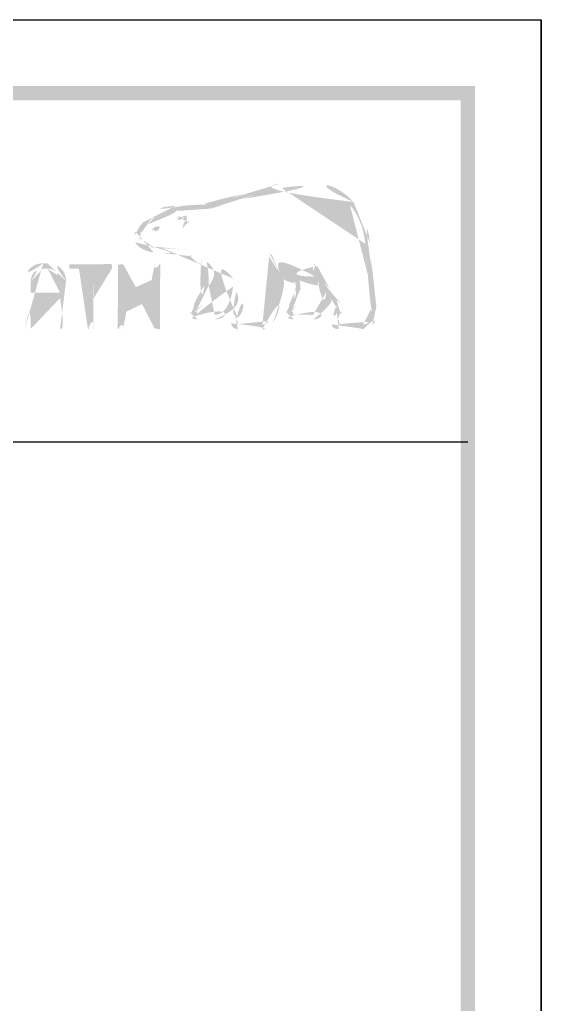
# Model space of a CAD drawing. Extents: x 16296660632 to 16296674943, y -37409619871 to -37409617133.
# Drawn here: x 16296674835.5 to 16296674942.8, y -37409617335.7 to -37409617133.1 of the extents above; entities that cross this region are included whole.
import ezdxf

# ---------------------------------------------------------------- set-up
doc = ezdxf.new("R2010")
doc.units = 0
doc.header["$LTSCALE"] = 10
doc.header["$MEASUREMENT"] = 0
doc.layers.get('0').update_dxf_attribs({"linetype": 'CONTINUOUS'})

msp = doc.modelspace()

# ---------------------------------------------------------------- hatches: boundary and pattern name
h = msp.add_hatch(color=5)
edge = h.paths.add_edge_path()
edge.add_spline(control_points=[(16296674904.198151, -37409617170.613701), (16296674900.14599, -37409617166.070107), (16296674893.835779, -37409617166.023666), (16296674889.24748, -37409617166.779808)], knot_values=[4, 4, 4, 4, 5, 5, 5, 5], degree=3, periodic=0)
edge.add_spline(control_points=[(16296674889.24748, -37409617166.779808), (16296674886.45668, -37409617167.242104), (16296674883.751801, -37409617168.166618), (16296674881.143169, -37409617169.049889)], knot_values=[5, 5, 5, 5, 6, 6, 6, 6], degree=3, periodic=0)
edge.add_spline(control_points=[(16296674881.143169, -37409617169.049889), (16296674878.974461, -37409617169.795677), (16296674876.712959, -37409617170.567299), (16296674874.45488, -37409617171.058769)], knot_values=[6, 6, 6, 6, 7, 7, 7, 7], degree=3, periodic=0)
edge.add_spline(control_points=[(16296674874.45488, -37409617171.058769), (16296674872.89109, -37409617171.388733), (16296674870.914841, -37409617171.39727), (16296674869.17918, -37409617171.405907)], knot_values=[7, 7, 7, 7, 8, 8, 8, 8], degree=3, periodic=0)
edge.add_spline(control_points=[(16296674869.17918, -37409617171.405907), (16296674869.179159, -37409617171.405907), (16296674867.51914, -37409617171.433403), (16296674867.51914, -37409617171.433403)], knot_values=[8.00001, 8.00001, 8.00001, 8.00001, 9, 9, 9, 9], degree=3, periodic=0)
edge.add_spline(control_points=[(16296674867.51914, -37409617171.433403), (16296674864.254061, -37409617171.512497), (16296674862.02005, -37409617172.641502), (16296674860.90991, -37409617174.787827)], knot_values=[9, 9, 9, 9, 10, 10, 10, 10], degree=3, periodic=0)
edge.add_spline(control_points=[(16296674860.90991, -37409617174.787827), (16296674860.90991, -37409617174.787827), (16296674860.85494, -37409617174.882362), (16296674860.85494, -37409617174.882362)], knot_values=[10.00001, 10.00001, 10.00001, 10.00001, 11, 11, 11, 11], degree=3, periodic=0)
edge.add_spline(control_points=[(16296674860.85494, -37409617174.882362), (16296674860.672779, -37409617175.193413), (16296674860.43219, -37409617175.464912), (16296674860.146931, -37409617175.729584)], knot_values=[11, 11, 11, 11, 12, 12, 12, 12], degree=3, periodic=0)
edge.add_spline(control_points=[(16296674860.146931, -37409617175.729584), (16296674859.8479, -37409617176.025146), (16296674859.542021, -37409617176.327599), (16296674859.32893, -37409617176.714256)], knot_values=[12, 12, 12, 12, 13, 13, 13, 13], degree=3, periodic=0)
edge.add_spline(control_points=[(16296674859.32893, -37409617176.714256), (16296674858.906191, -37409617177.448021), (16296674858.86837, -37409617178.192146), (16296674859.222389, -37409617178.870987)], knot_values=[13, 13, 13, 13, 14, 14, 14, 14], degree=3, periodic=0)
edge.add_spline(control_points=[(16296674859.222389, -37409617178.870987), (16296674859.923531, -37409617180.183884), (16296674861.896311, -37409617180.884987), (16296674863.07518, -37409617180.972633), (16296674863.07518, -37409617180.972633), (16296674864.83147, -37409617181.079193), (16296674864.83147, -37409617181.079193)], knot_values=[14, 14, 14, 14, 15, 15, 15, 16, 16, 16, 16], degree=3, periodic=0)
edge.add_spline(control_points=[(16296674864.83147, -37409617181.079193), (16296674866.69429, -37409617181.190903), (16296674869.02108, -37409617181.323189), (16296674870.3993, -37409617181.570671)], knot_values=[16, 16, 16, 16, 17, 17, 17, 17], degree=3, periodic=0)
edge.add_spline(control_points=[(16296674870.3993, -37409617181.570671), (16296674871.27573, -37409617181.727013), (16296674872.117769, -37409617181.998543), (16296674872.90139, -37409617182.35424)], knot_values=[17, 17, 17, 17, 18, 18, 18, 18], degree=3, periodic=0)
edge.add_spline(control_points=[(16296674872.90139, -37409617182.35424), (16296674872.94264, -37409617182.440239), (16296674873.63689, -37409617184.990433), (16296674873.489111, -37409617187.803574)], knot_values=[18, 18, 18, 18, 19, 19, 19, 19], degree=3, periodic=0)
edge.add_spline(control_points=[(16296674873.489111, -37409617187.803574), (16296674873.37225, -37409617190.369217), (16296674872.234631, -37409617191.257652), (16296674871.43383, -37409617191.912422)], knot_values=[19, 19, 19, 19, 20, 20, 20, 20], degree=3, periodic=0)
edge.add_spline(control_points=[(16296674871.43383, -37409617191.912422), (16296674871.423519, -37409617191.924431), (16296674870.633011, -37409617192.536247), (16296674870.58145, -37409617193.299232)], knot_values=[20, 20, 20, 20, 21, 21, 21, 21], degree=3, periodic=0)
edge.add_spline(control_points=[(16296674870.58145, -37409617193.299232), (16296674870.540211, -37409617193.708214), (16296674870.6502, -37409617194.079407), (16296674870.89765, -37409617194.335472)], knot_values=[21, 21, 21, 21, 22, 22, 22, 22], degree=3, periodic=0)
edge.add_spline(control_points=[(16296674870.89765, -37409617194.335472), (16296674871.16918, -37409617194.632729), (16296674871.571289, -37409617194.771919), (16296674872.10058, -37409617194.771919), (16296674872.10058, -37409617194.771919), (16296674875.640619, -37409617194.771919), (16296674875.640619, -37409617194.771919)], knot_values=[22, 22, 22, 22, 23, 23, 23, 24, 24, 24, 24], degree=3, periodic=0)
edge.add_spline(control_points=[(16296674875.640619, -37409617194.771919), (16296674878.54484, -37409617194.771919), (16296674879.77527, -37409617191.381401), (16296674880.081169, -37409617189.013359)], knot_values=[24, 24, 24, 24, 25, 25, 25, 25], degree=3, periodic=0)
edge.add_spline(control_points=[(16296674880.081169, -37409617189.013359), (16296674880.94039, -37409617190.709534), (16296674880.91976, -37409617192.625572), (16296674879.830271, -37409617193.838814)], knot_values=[25, 25, 25, 25, 26, 26, 26, 26], degree=3, periodic=0)
edge.add_spline(control_points=[(16296674879.830271, -37409617193.838814), (16296674879.83024, -37409617193.838814), (16296674878.885111, -37409617194.715233), (16296674878.99165, -37409617195.55555)], knot_values=[26.00001, 26.00001, 26.00001, 26.00001, 27, 27, 27, 27], degree=3, periodic=0)
edge.add_spline(control_points=[(16296674878.99165, -37409617195.55555), (16296674879.080999, -37409617196.442307), (16296674879.816521, -37409617196.794563), (16296674880.41111, -37409617196.794563), (16296674880.41111, -37409617196.794563), (16296674885.459961, -37409617196.794563), (16296674885.459961, -37409617196.794563)], knot_values=[27, 27, 27, 27, 28, 28, 28, 29, 29, 29, 29], degree=3, periodic=0)
edge.add_spline(control_points=[(16296674885.459961, -37409617196.794563), (16296674886.350121, -37409617196.794563), (16296674887.05813, -37409617196.389023), (16296674887.52899, -37409617195.617409)], knot_values=[29, 29, 29, 29, 30, 30, 30, 30], degree=3, periodic=0)
edge.add_spline(control_points=[(16296674887.52899, -37409617195.617409), (16296674889.591181, -37409617192.223488), (16296674889.694269, -37409617188.877586), (16296674889.24748, -37409617186.274094)], knot_values=[30, 30, 30, 30, 31, 31, 31, 31], degree=3, periodic=0)
edge.add_spline(control_points=[(16296674889.24748, -37409617186.274094), (16296674889.859261, -37409617186.39782), (16296674890.89032, -37409617186.586853), (16296674892.1448, -37409617186.722618)], knot_values=[31, 31, 31, 31, 32, 32, 32, 32], degree=3, periodic=0)
edge.add_spline(control_points=[(16296674892.1448, -37409617186.722618), (16296674892.22386, -37409617187.081779), (16296674892.36478, -37409617187.870613), (16296674892.36478, -37409617187.870613)], knot_values=[32, 32, 32, 32, 33, 33, 33, 33], degree=3, periodic=0)
edge.add_spline(control_points=[(16296674892.36478, -37409617187.870613), (16296674892.39225, -37409617188.174751), (16296674892.39225, -37409617188.444557), (16296674892.39225, -37409617188.698914)], knot_values=[33, 33, 33, 33, 34, 34, 34, 34], degree=3, periodic=0)
edge.add_spline(control_points=[(16296674892.39225, -37409617188.698914), (16296674892.39225, -37409617190.656227), (16296674891.52615, -37409617191.501671), (16296674891.038111, -37409617191.979439)], knot_values=[34, 34, 34, 34, 35, 35, 35, 35], degree=3, periodic=0)
edge.add_spline(control_points=[(16296674891.038111, -37409617191.979439), (16296674891.02091, -37409617191.982841), (16296674890.361019, -37409617192.654778), (16296674890.285419, -37409617193.220177)], knot_values=[35, 35, 35, 35, 36, 36, 36, 36], degree=3, periodic=0)
edge.add_spline(control_points=[(16296674890.285419, -37409617193.220177), (16296674890.285419, -37409617193.220177), (16296674890.14452, -37409617193.80619), (16296674890.64975, -37409617194.321693)], knot_values=[36.00001, 36.00001, 36.00001, 36.00001, 37, 37, 37, 37], degree=3, periodic=0)
edge.add_spline(control_points=[(16296674890.64975, -37409617194.321693), (16296674890.931561, -37409617194.615532), (16296674891.381809, -37409617194.771919), (16296674891.976391, -37409617194.771919), (16296674891.976391, -37409617194.771919), (16296674895.891081, -37409617194.771919), (16296674895.891081, -37409617194.771919)], knot_values=[37, 37, 37, 37, 38, 38, 38, 39, 39, 39, 39], degree=3, periodic=0)
edge.add_spline(control_points=[(16296674895.891081, -37409617194.771919), (16296674898.396589, -37409617194.771919), (16296674899.16646, -37409617191.676949), (16296674899.413931, -37409617190.085617)], knot_values=[39, 39, 39, 39, 40, 40, 40, 40], degree=3, periodic=0)
edge.add_spline(control_points=[(16296674899.413931, -37409617190.085617), (16296674899.864161, -37409617190.651047), (16296674900.3694, -37409617191.328102), (16296674900.67528, -37409617191.979439)], knot_values=[40, 40, 40, 40, 41, 41, 41, 41], degree=3, periodic=0)
edge.add_spline(control_points=[(16296674900.67528, -37409617191.979439), (16296674900.8815, -37409617192.419289), (16296674900.915859, -37409617192.910851), (16296674900.75778, -37409617193.373123)], knot_values=[41, 41, 41, 41, 42, 42, 42, 42], degree=3, periodic=0)
edge.add_spline(control_points=[(16296674900.75778, -37409617193.373123), (16296674900.503429, -37409617194.203102), (16296674899.451731, -37409617194.797737), (16296674899.66828, -37409617195.794441)], knot_values=[42, 42, 42, 42, 43, 43, 43, 43], degree=3, periodic=0)
edge.add_spline(control_points=[(16296674899.66828, -37409617195.794441), (16296674899.85043, -37409617196.562599), (16296674900.49313, -37409617196.794563), (16296674901.159889, -37409617196.794563), (16296674901.159889, -37409617196.794563), (16296674906.1847, -37409617196.794563), (16296674906.1847, -37409617196.794563)], knot_values=[43, 43, 43, 43, 44, 44, 44, 45, 45, 45, 45], degree=3, periodic=0)
edge.add_spline(control_points=[(16296674906.1847, -37409617196.794563), (16296674906.22595, -37409617196.794563), (16296674907.23295, -37409617196.806602), (16296674908.037201, -37409617195.94738)], knot_values=[45, 45, 45, 45, 46, 46, 46, 46], degree=3, periodic=0)
edge.add_spline(control_points=[(16296674908.037201, -37409617195.94738), (16296674908.79332, -37409617195.134529), (16296674909.082029, -37409617193.92646), (16296674908.910191, -37409617192.242348)], knot_values=[46, 46, 46, 46, 47, 47, 47, 47], degree=3, periodic=0)
edge.add_spline(control_points=[(16296674908.910191, -37409617192.242348), (16296674908.910191, -37409617192.242348), (16296674908.15062, -37409617185.665733), (16296674908.15062, -37409617185.665733)], knot_values=[0, 0, 0, 0, 1, 1, 1, 1], degree=3, periodic=0)
edge.add_spline(control_points=[(16296674908.15062, -37409617185.665733), (16296674907.872231, -37409617183.756554), (16296674907.827551, -37409617182.728889), (16296674907.77943, -37409617181.714989), (16296674907.77943, -37409617181.714989), (16296674907.597281, -37409617179.120087), (16296674907.597281, -37409617179.120087)], knot_values=[1, 1, 1, 1, 2, 2, 2, 3, 3, 3, 3], degree=3, periodic=0)
edge.add_spline(control_points=[(16296674907.597281, -37409617179.120087), (16296674907.215759, -37409617175.576653), (16296674906.06439, -37409617172.711952), (16296674904.198151, -37409617170.613701)], knot_values=[3, 3, 3, 3, 4, 4, 4, 4], degree=3, periodic=0)
edge = h.paths.add_edge_path(flags=16)
edge.add_spline(control_points=[(16296674874.661131, -37409617171.995369), (16296674876.98447, -37409617171.495308), (16296674879.263161, -37409617170.715073), (16296674881.45937, -37409617169.965874)], knot_values=[31, 31, 31, 31, 32, 32, 32, 32], degree=3, periodic=0)
edge.add_spline(control_points=[(16296674881.45937, -37409617169.965874), (16296674884.023319, -37409617169.085991), (16296674886.69038, -37409617168.178642), (16296674889.412439, -37409617167.721489)], knot_values=[32, 32, 32, 32, 33, 33, 33, 33], degree=3, periodic=0)
edge.add_spline(control_points=[(16296674889.412439, -37409617167.721489), (16296674893.760151, -37409617167.006599), (16296674899.71982, -37409617167.047859), (16296674903.462641, -37409617171.252953)], knot_values=[33, 33, 33, 33, 34, 34, 34, 34], degree=3, periodic=0)
edge.add_spline(control_points=[(16296674903.462641, -37409617171.252953), (16296674905.198299, -37409617173.199966), (16296674906.270611, -37409617175.884239), (16296674906.6315, -37409617179.22155), (16296674906.6315, -37409617179.22155), (16296674906.81365, -37409617181.761391), (16296674906.81365, -37409617181.761391)], knot_values=[34, 34, 34, 34, 35, 35, 35, 36, 36, 36, 36], degree=3, periodic=0)
edge.add_spline(control_points=[(16296674906.81365, -37409617181.761391), (16296674906.861759, -37409617182.787323), (16296674906.9202, -37409617183.847588), (16296674907.191719, -37409617185.794731), (16296674907.191719, -37409617185.794731), (16296674907.944389, -37409617192.350639), (16296674907.944389, -37409617192.350639)], knot_values=[36, 36, 36, 36, 37, 37, 37, 38, 38, 38, 38], degree=3, periodic=0)
edge.add_spline(control_points=[(16296674907.944389, -37409617192.350639), (16296674908.07501, -37409617193.711647), (16296674907.861919, -37409617194.686028), (16296674907.342951, -37409617195.275459)], knot_values=[38, 38, 38, 38, 39, 39, 39, 39], degree=3, periodic=0)
edge.add_spline(control_points=[(16296674907.342951, -37409617195.275459), (16296674906.84803, -37409617195.828773), (16296674906.22595, -37409617195.83567), (16296674906.1847, -37409617195.83567), (16296674906.1847, -37409617195.83567), (16296674901.2458, -37409617195.83567), (16296674901.2458, -37409617195.83567)], knot_values=[0, 0, 0, 0, 1, 1, 1, 2, 2, 2, 2], degree=3, periodic=0)
edge.add_spline(control_points=[(16296674901.2458, -37409617195.83567), (16296674900.93993, -37409617195.83567), (16296674900.706221, -37409617195.70507), (16296674900.706221, -37409617195.351051)], knot_values=[2, 2, 2, 2, 3, 3, 3, 3], degree=3, periodic=0)
edge.add_spline(control_points=[(16296674900.706221, -37409617195.351051), (16296674900.706221, -37409617194.833778), (16296674901.36611, -37409617194.409363), (16296674901.61702, -37409617193.744263)], knot_values=[3, 3, 3, 3, 4, 4, 4, 4], degree=3, periodic=0)
edge.add_spline(control_points=[(16296674901.61702, -37409617193.744263), (16296674901.895399, -37409617193.031143), (16296674901.86446, -37409617192.254341), (16296674901.548269, -37409617191.56356)], knot_values=[4, 4, 4, 4, 5, 5, 5, 5], degree=3, periodic=0)
edge.add_spline(control_points=[(16296674901.548269, -37409617191.56356), (16296674900.957121, -37409617190.324547), (16296674900.080681, -37409617189.343277), (16296674899.23863, -37409617188.394691)], knot_values=[5, 5, 5, 5, 6, 6, 6, 6], degree=3, periodic=0)
edge.add_spline(control_points=[(16296674899.23863, -37409617188.394691), (16296674898.035709, -37409617187.049156), (16296674896.75375, -37409617185.756828), (16296674896.671249, -37409617183.906067)], knot_values=[6, 6, 6, 6, 7, 7, 7, 7], degree=3, periodic=0)
edge.add_spline(control_points=[(16296674896.671249, -37409617183.906067), (16296674896.64719, -37409617183.641457), (16296674896.533779, -37409617183.381889), (16296674896.26226, -37409617183.390556)], knot_values=[7, 7, 7, 7, 8, 8, 8, 8], degree=3, periodic=0)
edge.add_spline(control_points=[(16296674896.26226, -37409617183.390556), (16296674896.00448, -37409617183.402527), (16296674895.82233, -37409617183.641457), (16296674895.83264, -37409617183.983391)], knot_values=[8, 8, 8, 8, 9, 9, 9, 9], degree=3, periodic=0)
edge.add_spline(control_points=[(16296674895.83264, -37409617183.983391), (16296674895.891081, -37409617184.689659), (16296674896.07666, -37409617185.332359), (16296674896.317249, -37409617185.914917)], knot_values=[9, 9, 9, 9, 10, 10, 10, 10], degree=3, periodic=0)
edge.add_spline(control_points=[(16296674896.317249, -37409617185.914917), (16296674893.06591, -37409617186.05584), (16296674889.800819, -37409617185.41143), (16296674889.0172, -37409617185.249901)], knot_values=[10, 10, 10, 10, 11, 11, 11, 11], degree=3, periodic=0)
edge.add_spline(control_points=[(16296674889.0172, -37409617185.249901), (16296674888.446659, -37409617182.919617), (16296674887.508369, -37409617181.412567), (16296674887.49807, -37409617181.379936)], knot_values=[11, 11, 11, 11, 12, 12, 12, 12], degree=3, periodic=0)
edge.add_spline(control_points=[(16296674887.49807, -37409617181.379936), (16296674887.350281, -37409617181.144493), (16296674887.10281, -37409617181.067177), (16296674886.92067, -37409617181.178841)], knot_values=[12, 12, 12, 12, 13, 13, 13, 13], degree=3, periodic=0)
edge.add_spline(control_points=[(16296674886.92067, -37409617181.178841), (16296674886.728189, -37409617181.293968), (16296674886.69038, -37409617181.570671), (16296674886.83131, -37409617181.797508)], knot_values=[13, 13, 13, 13, 14, 14, 14, 14], degree=3, periodic=0)
edge.add_spline(control_points=[(16296674886.83131, -37409617181.797508), (16296674886.86911, -37409617181.86451), (16296674890.73909, -37409617188.444557), (16296674886.70413, -37409617195.131081)], knot_values=[14, 14, 14, 14, 15, 15, 15, 15], degree=3, periodic=0)
edge.add_spline(control_points=[(16296674886.70413, -37409617195.131081), (16296674886.41888, -37409617195.610527), (16296674886.013309, -37409617195.83567), (16296674885.459961, -37409617195.83567), (16296674885.459961, -37409617195.83567), (16296674880.43516, -37409617195.83567), (16296674880.43516, -37409617195.83567)], knot_values=[15, 15, 15, 15, 16, 16, 16, 17, 17, 17, 17], degree=3, periodic=0)
edge.add_spline(control_points=[(16296674880.43516, -37409617195.83567), (16296674880.22896, -37409617195.83567), (16296674879.92305, -37409617195.687889), (16296674879.92305, -37409617195.349342)], knot_values=[17, 17, 17, 17, 18, 18, 18, 18], degree=3, periodic=0)
edge.add_spline(control_points=[(16296674879.92305, -37409617195.349342), (16296674879.92305, -37409617194.998772), (16296674880.40766, -37409617194.483192), (16296674880.40766, -37409617194.483192)], knot_values=[18, 18, 18, 18, 19, 19, 19, 19], degree=3, periodic=0)
edge.add_spline(control_points=[(16296674880.40766, -37409617194.483192), (16296674882.42514, -37409617192.223488), (16296674881.40781, -37409617188.707443), (16296674879.459061, -37409617186.380638)], knot_values=[19, 19, 19, 19, 20, 20, 20, 20], degree=3, periodic=0)
edge.add_spline(control_points=[(16296674879.459061, -37409617186.380638), (16296674877.572189, -37409617184.13633), (16296674874.49613, -37409617181.314583), (16296674870.56428, -37409617180.613518)], knot_values=[20, 20, 20, 20, 21, 21, 21, 21], degree=3, periodic=0)
edge.add_spline(control_points=[(16296674870.56428, -37409617180.613518), (16296674869.144819, -37409617180.365997), (16296674866.78021, -37409617180.22506), (16296674864.87957, -37409617180.118538), (16296674864.87957, -37409617180.118538), (16296674863.14736, -37409617180.018883), (16296674863.14736, -37409617180.018883)], knot_values=[21, 21, 21, 21, 22, 22, 22, 23, 23, 23, 23], degree=3, periodic=0)
edge.add_spline(control_points=[(16296674863.14736, -37409617180.018883), (16296674862.181601, -37409617179.941582), (16296674860.59029, -37409617179.353889), (16296674860.08506, -37409617178.425819)], knot_values=[23, 23, 23, 23, 24, 24, 24, 24], degree=3, periodic=0)
edge.add_spline(control_points=[(16296674860.08506, -37409617178.425819), (16296674859.87196, -37409617178.039192), (16296674859.89946, -37409617177.633667), (16296674860.17786, -37409617177.200653)], knot_values=[24, 24, 24, 24, 25, 25, 25, 25], degree=3, periodic=0)
edge.add_spline(control_points=[(16296674860.17786, -37409617177.200653), (16296674860.335939, -37409617176.915337), (16296674860.59029, -37409617176.664436), (16296674860.84461, -37409617176.410088)], knot_values=[25, 25, 25, 25, 26, 26, 26, 26], degree=3, periodic=0)
edge.add_spline(control_points=[(16296674860.84461, -37409617176.410088), (16296674861.143629, -37409617176.095589), (16296674861.449511, -37409617175.782883), (16296674861.69697, -37409617175.358383)], knot_values=[26, 26, 26, 26, 27, 27, 27, 27], degree=3, periodic=0)
edge.add_spline(control_points=[(16296674861.69697, -37409617175.358383), (16296674861.69697, -37409617175.358383), (16296674861.772579, -37409617175.229523), (16296674861.772579, -37409617175.229523)], knot_values=[27.00001, 27.00001, 27.00001, 27.00001, 28, 28, 28, 28], degree=3, periodic=0)
edge.add_spline(control_points=[(16296674861.772579, -37409617175.229523), (16296674862.72806, -37409617173.414803), (16296674864.649309, -37409617172.469627), (16296674867.553511, -37409617172.390587)], knot_values=[28, 28, 28, 28, 29, 29, 29, 29], degree=3, periodic=0)
edge.add_spline(control_points=[(16296674867.553511, -37409617172.390587), (16296674867.553551, -37409617172.390587), (16296674869.17918, -37409617172.373421), (16296674869.17918, -37409617172.373421)], knot_values=[29.00001, 29.00001, 29.00001, 29.00001, 30, 30, 30, 30], degree=3, periodic=0)
edge.add_spline(control_points=[(16296674869.17918, -37409617172.373421), (16296674870.952641, -37409617172.36132), (16296674872.994169, -37409617172.35453), (16296674874.661131, -37409617171.995369)], knot_values=[30, 30, 30, 30, 31, 31, 31, 31], degree=3, periodic=0)
edge = h.paths.add_edge_path(flags=0)
edge.add_spline(control_points=[(16296674869.88032, -37409617173.352928), (16296674870.213699, -37409617173.607292), (16296674870.43368, -37409617173.978432), (16296674870.375259, -37409617174.428726)], knot_values=[8, 8, 8, 8, 9, 9, 9, 9], degree=3, periodic=0)
edge.add_spline(control_points=[(16296674870.375259, -37409617174.428726), (16296674870.309931, -37409617175.076561), (16296674869.74971, -37409617175.770813), (16296674869.326981, -37409617175.983849)], knot_values=[7, 7, 7, 7, 8, 8, 8, 8], degree=3, periodic=0)
edge.add_spline(control_points=[(16296674869.326981, -37409617175.983849), (16296674869.17918, -37409617176.042343), (16296674868.99015, -37409617176.007957), (16296674868.93174, -37409617175.863617)], knot_values=[6, 6, 6, 6, 7, 7, 7, 7], degree=3, periodic=0)
edge.add_spline(control_points=[(16296674868.93174, -37409617175.863617), (16296674868.85957, -37409617175.719292), (16296674868.948919, -37409617175.538834), (16296674869.08984, -37409617175.452873)], knot_values=[5, 5, 5, 5, 6, 6, 6, 6], degree=3, periodic=0)
edge.add_spline(control_points=[(16296674869.08984, -37409617175.452873), (16296674869.326981, -37409617175.308571), (16296674869.680981, -37409617174.841118), (16296674869.722231, -37409617174.440727)], knot_values=[4, 4, 4, 4, 5, 5, 5, 5], degree=3, periodic=0)
edge.add_spline(control_points=[(16296674869.722231, -37409617174.440727), (16296674869.74971, -37409617174.198418), (16296674869.680981, -37409617174.004219), (16296674869.485069, -37409617173.866798)], knot_values=[3, 3, 3, 3, 4, 4, 4, 4], degree=3, periodic=0)
edge.add_spline(control_points=[(16296674869.485069, -37409617173.866798), (16296674868.966101, -37409617173.500763), (16296674868.3612, -37409617174.217262), (16296674868.299339, -37409617174.268898)], knot_values=[2, 2, 2, 2, 3, 3, 3, 3], degree=3, periodic=0)
edge.add_spline(control_points=[(16296674868.299339, -37409617174.268898), (16296674868.189369, -37409617174.392601), (16296674868.000311, -37409617174.423523), (16296674867.89377, -37409617174.322151)], knot_values=[1, 1, 1, 1, 2, 2, 2, 2], degree=3, periodic=0)
edge.add_spline(control_points=[(16296674867.89377, -37409617174.322151), (16296674867.759729, -37409617174.217262), (16296674867.7838, -37409617174.021431), (16296674867.89377, -37409617173.89254)], knot_values=[0, 0, 0, 0, 1, 1, 1, 1], degree=3, periodic=0)
edge.add_spline(control_points=[(16296674867.89377, -37409617173.89254), (16296674868.213409, -37409617173.545418), (16296674869.08984, -37409617172.808159), (16296674869.88032, -37409617173.352928)], knot_values=[9, 9, 9, 9, 10, 10, 10, 10], degree=3, periodic=0)
edge = h.paths.add_edge_path(flags=16)
edge.add_spline(control_points=[(16296674874.396469, -37409617187.848244), (16296674874.49613, -37409617185.815269), (16296674874.19713, -37409617183.950752), (16296674873.973721, -37409617182.919617), (16296674873.973721, -37409617182.919617), (16296674877.132271, -37409617184.725761), (16296674879.43845, -37409617187.968468)], knot_values=[5, 5, 5, 5, 6, 6, 6, 7, 7, 7, 7], degree=3, periodic=0)
edge.add_spline(control_points=[(16296674879.43845, -37409617187.968468), (16296674879.263161, -37409617189.343277), (16296674878.49328, -37409617193.868057), (16296674875.640619, -37409617193.868057), (16296674875.640619, -37409617193.868057), (16296674872.10058, -37409617193.868057), (16296674872.10058, -37409617193.868057)], knot_values=[0, 0, 0, 0, 1, 1, 1, 2, 2, 2, 2], degree=3, periodic=0)
edge.add_spline(control_points=[(16296674872.10058, -37409617193.868057), (16296674871.82906, -37409617193.868057), (16296674871.53005, -37409617193.649803), (16296674871.53005, -37409617193.311234)], knot_values=[2, 2, 2, 2, 3, 3, 3, 3], degree=3, periodic=0)
edge.add_spline(control_points=[(16296674871.53005, -37409617193.311234), (16296674871.53005, -37409617192.969254), (16296674871.96998, -37409617192.627251), (16296674872.01123, -37409617192.613564)], knot_values=[3, 3, 3, 3, 4, 4, 4, 4], degree=3, periodic=0)
edge.add_spline(control_points=[(16296674872.01123, -37409617192.613564), (16296674872.90139, -37409617191.905533), (16296674874.248659, -37409617190.816048), (16296674874.396469, -37409617187.848244)], knot_values=[4, 4, 4, 4, 5, 5, 5, 5], degree=3, periodic=0)
edge = h.paths.add_edge_path(flags=0)
edge.add_spline(control_points=[(16296674864.453409, -37409617175.782883), (16296674864.453409, -37409617175.782883), (16296674864.56682, -37409617175.836128), (16296674864.40185, -37409617176.030296)], knot_values=[1.00001, 1.00001, 1.00001, 1.00001, 2, 2, 2, 2], degree=3, periodic=0)
edge.add_spline(control_points=[(16296674864.40185, -37409617176.030296), (16296674863.97567, -37409617176.628326), (16296674863.542629, -37409617176.760696), (16296674863.542589, -37409617176.760696)], knot_values=[2, 2, 2, 2, 2.99999, 2.99999, 2.99999, 2.99999], degree=3, periodic=0)
edge.add_spline(control_points=[(16296674863.542589, -37409617176.760696), (16296674863.542589, -37409617176.760696), (16296674863.22298, -37409617176.874107), (16296674863.040819, -37409617176.657539)], knot_values=[3.00001, 3.00001, 3.00001, 3.00001, 4, 4, 4, 4], degree=3, periodic=0)
edge.add_spline(control_points=[(16296674863.040819, -37409617176.657539), (16296674862.679939, -37409617176.231392), (16296674862.659309, -37409617175.989067), (16296674862.659309, -37409617175.989067), (16296674862.659309, -37409617175.989067), (16296674862.628389, -37409617175.806877), (16296674862.810539, -37409617175.765678)], knot_values=[4, 4, 4, 4, 5, 5, 5, 6, 6, 6, 6], degree=3, periodic=0)
edge.add_spline(control_points=[(16296674864.453409, -37409617175.782883), (16296674863.542629, -37409617175.430527), (16296674862.81056, -37409617175.765617), (16296674862.810539, -37409617175.765678)], knot_values=[0.00001, 0.00001, 0.00001, 0.00001, 1, 1, 1, 1], degree=3, periodic=0)
edge = h.paths.add_edge_path(flags=16)
edge.add_spline(control_points=[(16296674893.117451, -37409617186.798233), (16296674894.224159, -37409617186.880676), (16296674895.60924, -37409617186.930527), (16296674896.798429, -37409617186.858383)], knot_values=[6, 6, 6, 6, 7, 7, 7, 7], degree=3, periodic=0)
edge.add_spline(control_points=[(16296674896.798429, -37409617186.858383), (16296674897.25209, -37409617187.569832), (16296674898.008221, -37409617188.463432), (16296674898.58905, -37409617189.133659)], knot_values=[7, 7, 7, 7, 8, 8, 8, 8], degree=3, periodic=0)
edge.add_spline(control_points=[(16296674898.58905, -37409617189.133659), (16296674898.578751, -37409617189.190331), (16296674898.27286, -37409617193.868057), (16296674895.891081, -37409617193.868057)], knot_values=[9, 9, 9, 9, 10, 10, 10, 10], degree=3, periodic=0)
edge.add_spline(control_points=[(16296674895.891081, -37409617193.868057), (16296674895.891081, -37409617193.868057), (16296674891.86298, -37409617193.868057), (16296674891.86298, -37409617193.868057)], knot_values=[0, 0, 0, 0, 1, 1, 1, 1], degree=3, periodic=0)
edge.add_spline(control_points=[(16296674891.86298, -37409617193.868057), (16296674891.54677, -37409617193.868057), (16296674891.309629, -37409617193.622231), (16296674891.309629, -37409617193.311234)], knot_values=[1, 1, 1, 1, 2, 2, 2, 2], degree=3, periodic=0)
edge.add_spline(control_points=[(16296674891.309629, -37409617193.311234), (16296674891.309629, -37409617193.01049), (16296674891.64645, -37409617192.642769), (16296674891.670521, -37409617192.627251)], knot_values=[2, 2, 2, 2, 3, 3, 3, 3], degree=3, periodic=0)
edge.add_spline(control_points=[(16296674891.670521, -37409617192.627251), (16296674892.49881, -37409617191.831612), (16296674893.33054, -37409617190.745583), (16296674893.33054, -37409617188.716057)], knot_values=[3, 3, 3, 3, 4, 4, 4, 4], degree=3, periodic=0)
edge.add_spline(control_points=[(16296674893.33054, -37409617188.716057), (16296674893.33054, -37409617188.423897), (16296674893.31337, -37409617188.106003), (16296674893.27212, -37409617187.776047)], knot_values=[4, 4, 4, 4, 5, 5, 5, 5], degree=3, periodic=0)
edge.add_spline(control_points=[(16296674893.27212, -37409617187.776047), (16296674893.27212, -37409617187.776047), (16296674893.165569, -37409617187.188347), (16296674893.117451, -37409617186.798233)], knot_values=[5.00001, 5.00001, 5.00001, 5.00001, 6, 6, 6, 6], degree=3, periodic=0)
at = {"lineweight": 0}
h = msp.add_hatch(color=5, dxfattribs=at)
edge = h.paths.add_edge_path()
edge.add_line((16296674841.27298, -37409617183.265099), (16296674840.345011, -37409617183.265099))
edge.add_arc((16296674840.127991, -37409617186.813911), 3.555497, 86.50064527, 180.93788351)
edge.add_line((16296674836.57296, -37409617186.872124), (16296674836.57296, -37409617196.718964))
edge.add_spline(control_points=[(16296674836.57296, -37409617196.718964), (16296674836.782681, -37409617196.718964), (16296674837.351179, -37409617196.718964), (16296674837.793079, -37409617196.718964)], knot_values=[6.1263718124, 6.1263718124, 6.1263718124, 6.1263718124, 6.6318208566, 6.6318208566, 6.6318208566, 6.6318208566], degree=3, periodic=0)
edge.add_spline(control_points=[(16296674837.793079, -37409617196.718964), (16296674837.793079, -37409617195.038193), (16296674837.793079, -37409617190.374313), (16296674837.793079, -37409617190.374313)], knot_values=[8.1801942124, 8.1801942124, 8.1801942124, 8.1801942124, 9, 9, 9, 9], degree=3, periodic=0)
edge.add_line((16296674837.793079, -37409617190.374313), (16296674843.824909, -37409617190.374313))
edge.add_spline(control_points=[(16296674843.824909, -37409617190.374313), (16296674843.824909, -37409617190.374313), (16296674843.824909, -37409617195.038193), (16296674843.824909, -37409617196.718964)], knot_values=[8.1801942124, 8.1801942124, 8.1801942124, 8.1801942124, 9, 9, 9, 9], degree=3, periodic=0)
edge.add_spline(control_points=[(16296674843.824909, -37409617196.718964), (16296674844.266809, -37409617196.718964), (16296674844.8353, -37409617196.718964), (16296674845.04501, -37409617196.718964)], knot_values=[6.1263718124, 6.1263718124, 6.1263718124, 6.1263718124, 6.6318208566, 6.6318208566, 6.6318208566, 6.6318208566], degree=3, periodic=0)
edge.add_line((16296674845.04501, -37409617196.718964), (16296674845.04501, -37409617186.872124))
edge.add_arc((16296674841.48999, -37409617186.813911), 3.555497, 359.06211649, 453.49935473)
h.paths.add_polyline_path([(16296674840.345011, -37409617184.325394), (16296674841.27298, -37409617184.325394, -0.4360079567), (16296674843.824909, -37409617186.937431), (16296674843.824909, -37409617189.302017), (16296674837.793079, -37409617189.302017), (16296674837.793079, -37409617186.937431, -0.4360079567)], flags=16)
h = msp.add_hatch(color=5)
edge = h.paths.add_edge_path()
edge.add_spline(control_points=[(16296674854.48283, -37409617184.30645), (16296674854.48283, -37409617184.306396), (16296674854.48283, -37409617183.488457), (16296674854.48283, -37409617183.488457)], knot_values=[13.00001, 13.00001, 13.00001, 13.00001, 14, 14, 14, 14], degree=3, periodic=0)
edge.add_spline(control_points=[(16296674854.48283, -37409617183.488457), (16296674854.469101, -37409617183.421494), (16296674854.469101, -37409617183.405952), (16296674854.369419, -37409617183.393944)], knot_values=[14, 14, 14, 14, 15, 15, 15, 15], degree=3, periodic=0)
edge.add_spline(control_points=[(16296674854.369419, -37409617183.393944), (16296674854.369419, -37409617183.393944), (16296674845.87676, -37409617183.393944), (16296674845.87676, -37409617183.393944)], knot_values=[0, 0, 0, 0, 1, 1, 1, 1], degree=3, periodic=0)
edge.add_spline(control_points=[(16296674845.87676, -37409617183.393944), (16296674845.780519, -37409617183.400787), (16296674845.746149, -37409617183.459251), (16296674845.746149, -37409617183.488457)], knot_values=[1, 1, 1, 1, 2, 2, 2, 2], degree=3, periodic=0)
edge.add_spline(control_points=[(16296674845.746149, -37409617183.488457), (16296674845.746149, -37409617183.488457), (16296674845.746149, -37409617184.30645), (16296674845.746149, -37409617184.30645)], knot_values=[2.00001, 2.00001, 2.00001, 2.00001, 3, 3, 3, 3], degree=3, periodic=0)
edge.add_spline(control_points=[(16296674845.746149, -37409617184.30645), (16296674845.746149, -37409617184.33567), (16296674845.746149, -37409617184.318489), (16296674845.76334, -37409617184.33567)], knot_values=[3, 3, 3, 3, 4, 4, 4, 4], degree=3, periodic=0)
edge.add_spline(control_points=[(16296674845.76334, -37409617184.33567), (16296674845.76334, -37409617184.342552), (16296674845.81488, -37409617184.366623), (16296674845.87676, -37409617184.35627), (16296674845.87676, -37409617184.35627), (16296674846.788389, -37409617184.35627), (16296674847.70005, -37409617184.35627)], knot_values=[4, 4, 4, 4, 5, 5, 5, 5.5, 5.5, 5.5, 5.5], degree=3, periodic=0)
edge.add_spline(control_points=[(16296674847.70005, -37409617184.35627), (16296674848.611691, -37409617184.35627), (16296674849.52335, -37409617184.35627), (16296674849.52335, -37409617184.35627), (16296674849.52335, -37409617184.35627), (16296674849.52335, -37409617196.583168), (16296674849.52335, -37409617196.583168)], knot_values=[5.5, 5.5, 5.5, 5.5, 6, 6, 6, 7, 7, 7, 7], degree=3, periodic=0)
edge.add_spline(control_points=[(16296674849.52335, -37409617196.583168), (16296674849.52335, -37409617196.682854), (16296674849.574921, -37409617196.718964), (16296674849.623011, -37409617196.718964)], knot_values=[7, 7, 7, 7, 8, 8, 8, 8], degree=3, periodic=0)
edge.add_spline(control_points=[(16296674849.623011, -37409617196.718964), (16296674849.623039, -37409617196.718964), (16296674850.630039, -37409617196.718964), (16296674850.630039, -37409617196.718964)], knot_values=[8.00001, 8.00001, 8.00001, 8.00001, 9, 9, 9, 9], degree=3, periodic=0)
edge.add_spline(control_points=[(16296674850.630039, -37409617196.718964), (16296674850.674709, -37409617196.718964), (16296674850.722839, -37409617196.665672), (16296674850.722839, -37409617196.583168), (16296674850.722839, -37409617196.583168), (16296674850.722839, -37409617193.526482), (16296674850.722839, -37409617190.469749)], knot_values=[9, 9, 9, 9, 10, 10, 10, 10.5, 10.5, 10.5, 10.5], degree=3, periodic=0)
edge.add_spline(control_points=[(16296674850.722839, -37409617190.469749), (16296674850.722839, -37409617187.413033), (16296674850.722839, -37409617184.35627), (16296674850.722839, -37409617184.35627), (16296674850.722839, -37409617184.35627), (16296674854.369419, -37409617184.35627), (16296674854.369419, -37409617184.35627)], knot_values=[10.5, 10.5, 10.5, 10.5, 11, 11, 11, 12, 12, 12, 12], degree=3, periodic=0)
edge.add_spline(control_points=[(16296674854.369419, -37409617184.35627), (16296674854.503481, -37409617184.342552), (16296674854.469101, -37409617184.33567), (16296674854.48283, -37409617184.30645)], knot_values=[12, 12, 12, 12, 13, 13, 13, 13], degree=3, periodic=0)
h = msp.add_hatch(color=5)
edge = h.paths.add_edge_path()
edge.add_spline(control_points=[(16296674864.346861, -37409617196.718964), (16296674864.40185, -37409617196.718964), (16296674864.470579, -37409617196.653664), (16296674864.470579, -37409617196.583168), (16296674864.470579, -37409617196.583168), (16296674864.470579, -37409617183.53318), (16296674864.470579, -37409617183.53318)], knot_values=[17, 17, 17, 17, 18, 18, 18, 19, 19, 19, 19], degree=3, periodic=0)
edge.add_spline(control_points=[(16296674864.470579, -37409617183.53318), (16296674864.470579, -37409617183.455803), (16296674864.40185, -37409617183.393944), (16296674864.346861, -37409617183.393944)], knot_values=[19, 19, 19, 19, 20, 20, 20, 20], degree=3, periodic=0)
edge.add_spline(control_points=[(16296674864.346861, -37409617183.393944), (16296674864.34683, -37409617183.393944), (16296674863.394831, -37409617183.393944), (16296674863.394831, -37409617183.393944)], knot_values=[0.00001, 0.00001, 0.00001, 0.00001, 1, 1, 1, 1], degree=3, periodic=0)
edge.add_spline(control_points=[(16296674863.394831, -37409617183.393944), (16296674863.336399, -37409617183.393944), (16296674863.25392, -37409617183.455803), (16296674863.25392, -37409617183.53318), (16296674863.25392, -37409617183.53318), (16296674863.25392, -37409617184.968117), (16296674863.25392, -37409617186.402992)], knot_values=[1, 1, 1, 1, 2, 2, 2, 2.5, 2.5, 2.5, 2.5], degree=3, periodic=0)
edge.add_spline(control_points=[(16296674863.25392, -37409617186.402992), (16296674863.25392, -37409617187.837929), (16296674863.25392, -37409617189.27285), (16296674863.25392, -37409617189.27285), (16296674863.25392, -37409617189.27285), (16296674861.65143, -37409617189.27285), (16296674860.048969, -37409617189.27285)], knot_values=[2.5, 2.5, 2.5, 2.5, 3, 3, 3, 3.5, 3.5, 3.5, 3.5], degree=3, periodic=0)
edge.add_spline(control_points=[(16296674860.048969, -37409617189.27285), (16296674858.44651, -37409617189.27285), (16296674856.844021, -37409617189.27285), (16296674856.844021, -37409617189.27285), (16296674856.844021, -37409617189.27285), (16296674856.844021, -37409617183.53318), (16296674856.844021, -37409617183.53318)], knot_values=[3.5, 3.5, 3.5, 3.5, 4, 4, 4, 5, 5, 5, 5], degree=3, periodic=0)
edge.add_spline(control_points=[(16296674856.844021, -37409617183.53318), (16296674856.844021, -37409617183.459251), (16296674856.771851, -37409617183.393944), (16296674856.706551, -37409617183.393944)], knot_values=[5, 5, 5, 5, 6, 6, 6, 6], degree=3, periodic=0)
edge.add_spline(control_points=[(16296674856.706551, -37409617183.393944), (16296674856.706539, -37409617183.393944), (16296674855.76482, -37409617183.393944), (16296674855.76482, -37409617183.393944)], knot_values=[6.00001, 6.00001, 6.00001, 6.00001, 7, 7, 7, 7], degree=3, periodic=0)
edge.add_spline(control_points=[(16296674855.76482, -37409617183.393944), (16296674855.69952, -37409617183.393944), (16296674855.623899, -37409617183.455803), (16296674855.623899, -37409617183.53318), (16296674855.623899, -37409617183.53318), (16296674855.623899, -37409617196.583168), (16296674855.623899, -37409617196.583168)], knot_values=[7, 7, 7, 7, 8, 8, 8, 9, 9, 9, 9], degree=3, periodic=0)
edge.add_spline(control_points=[(16296674855.623899, -37409617196.583168), (16296674855.623899, -37409617196.653664), (16296674855.69952, -37409617196.718964), (16296674855.76482, -37409617196.718964)], knot_values=[9, 9, 9, 9, 10, 10, 10, 10], degree=3, periodic=0)
edge.add_spline(control_points=[(16296674855.76482, -37409617196.718964), (16296674855.764839, -37409617196.718964), (16296674856.706551, -37409617196.718964), (16296674856.706551, -37409617196.718964)], knot_values=[10.00001, 10.00001, 10.00001, 10.00001, 11, 11, 11, 11], degree=3, periodic=0)
edge.add_spline(control_points=[(16296674856.706551, -37409617196.718964), (16296674856.771851, -37409617196.718964), (16296674856.844021, -37409617196.653664), (16296674856.844021, -37409617196.583168), (16296674856.844021, -37409617196.583168), (16296674856.844021, -37409617195.031036), (16296674856.844021, -37409617193.478783)], knot_values=[11, 11, 11, 11, 12, 12, 12, 12.5, 12.5, 12.5, 12.5], degree=3, periodic=0)
edge.add_spline(control_points=[(16296674856.844021, -37409617193.478783), (16296674856.844021, -37409617191.926567), (16296674856.844021, -37409617190.374313), (16296674856.844021, -37409617190.374313), (16296674856.844021, -37409617190.374313), (16296674858.44651, -37409617190.374313), (16296674860.048969, -37409617190.374313)], knot_values=[12.5, 12.5, 12.5, 12.5, 13, 13, 13, 13.5, 13.5, 13.5, 13.5], degree=3, periodic=0)
edge.add_spline(control_points=[(16296674860.048969, -37409617190.374313), (16296674861.65143, -37409617190.374313), (16296674863.25392, -37409617190.374313), (16296674863.25392, -37409617190.374313), (16296674863.25392, -37409617190.374313), (16296674863.25392, -37409617196.583168), (16296674863.25392, -37409617196.583168)], knot_values=[13.5, 13.5, 13.5, 13.5, 14, 14, 14, 15, 15, 15, 15], degree=3, periodic=0)
edge.add_spline(control_points=[(16296674863.25392, -37409617196.583168), (16296674863.25392, -37409617196.653664), (16296674863.336399, -37409617196.718964), (16296674863.394831, -37409617196.718964)], knot_values=[15, 15, 15, 15, 16, 16, 16, 16], degree=3, periodic=0)
edge.add_spline(control_points=[(16296674863.394831, -37409617196.718964), (16296674863.39485, -37409617196.718964), (16296674864.346861, -37409617196.718964), (16296674864.346861, -37409617196.718964)], knot_values=[16.00001, 16.00001, 16.00001, 16.00001, 17, 17, 17, 17], degree=3, periodic=0)

# ---------------------------------------------------------------- linework, layer by layer
at = {"color": 5, "ltscale": 40}
msp.add_line((16296674927.715719, -37409617220.029022), (16296674738.54302, -37409617220.029022), dxfattribs=at)
at = {"color": 2}
msp.add_lwpolyline([(16296673792.47961, -37409617133.107803), (16296674942.83956, -37409617133.107803), (16296674942.83956, -37409617943.398079), (16296673792.47961, -37409617943.398079)], close=True, dxfattribs=at)
at = {"ltscale": 0.5}
msp.add_lwpolyline([(16296673792.47961, -37409617133.107803), (16296674942.83956, -37409617133.107803), (16296674942.83956, -37409617943.398079), (16296673792.47961, -37409617943.398079)], close=True, dxfattribs=at)
at = {"color": 2}
msp.add_lwpolyline([(16296674942.83956, -37409617943.398079), (16296674942.83956, -37409617133.107803)], dxfattribs=at)
at = {"color": 5, "ltscale": 40}
for points in [[(16296673807.603451, -37409617146.757797), (16296673807.603451, -37409617149.705467), (16296674927.715719, -37409617146.757797), (16296674927.715719, -37409617149.705467)], [(16296674929.18956, -37409617146.757797), (16296674926.24189, -37409617146.757797), (16296674929.18956, -37409617916.098091), (16296674926.24189, -37409617913.150429)], [(16296674929.18956, -37409617146.757797), (16296674926.24189, -37409617146.757797), (16296674929.18956, -37409617916.098091), (16296674926.24189, -37409617913.150429)]]:
    msp.add_trace(points, dxfattribs=at)

doc.saveas('drawing.dxf')
